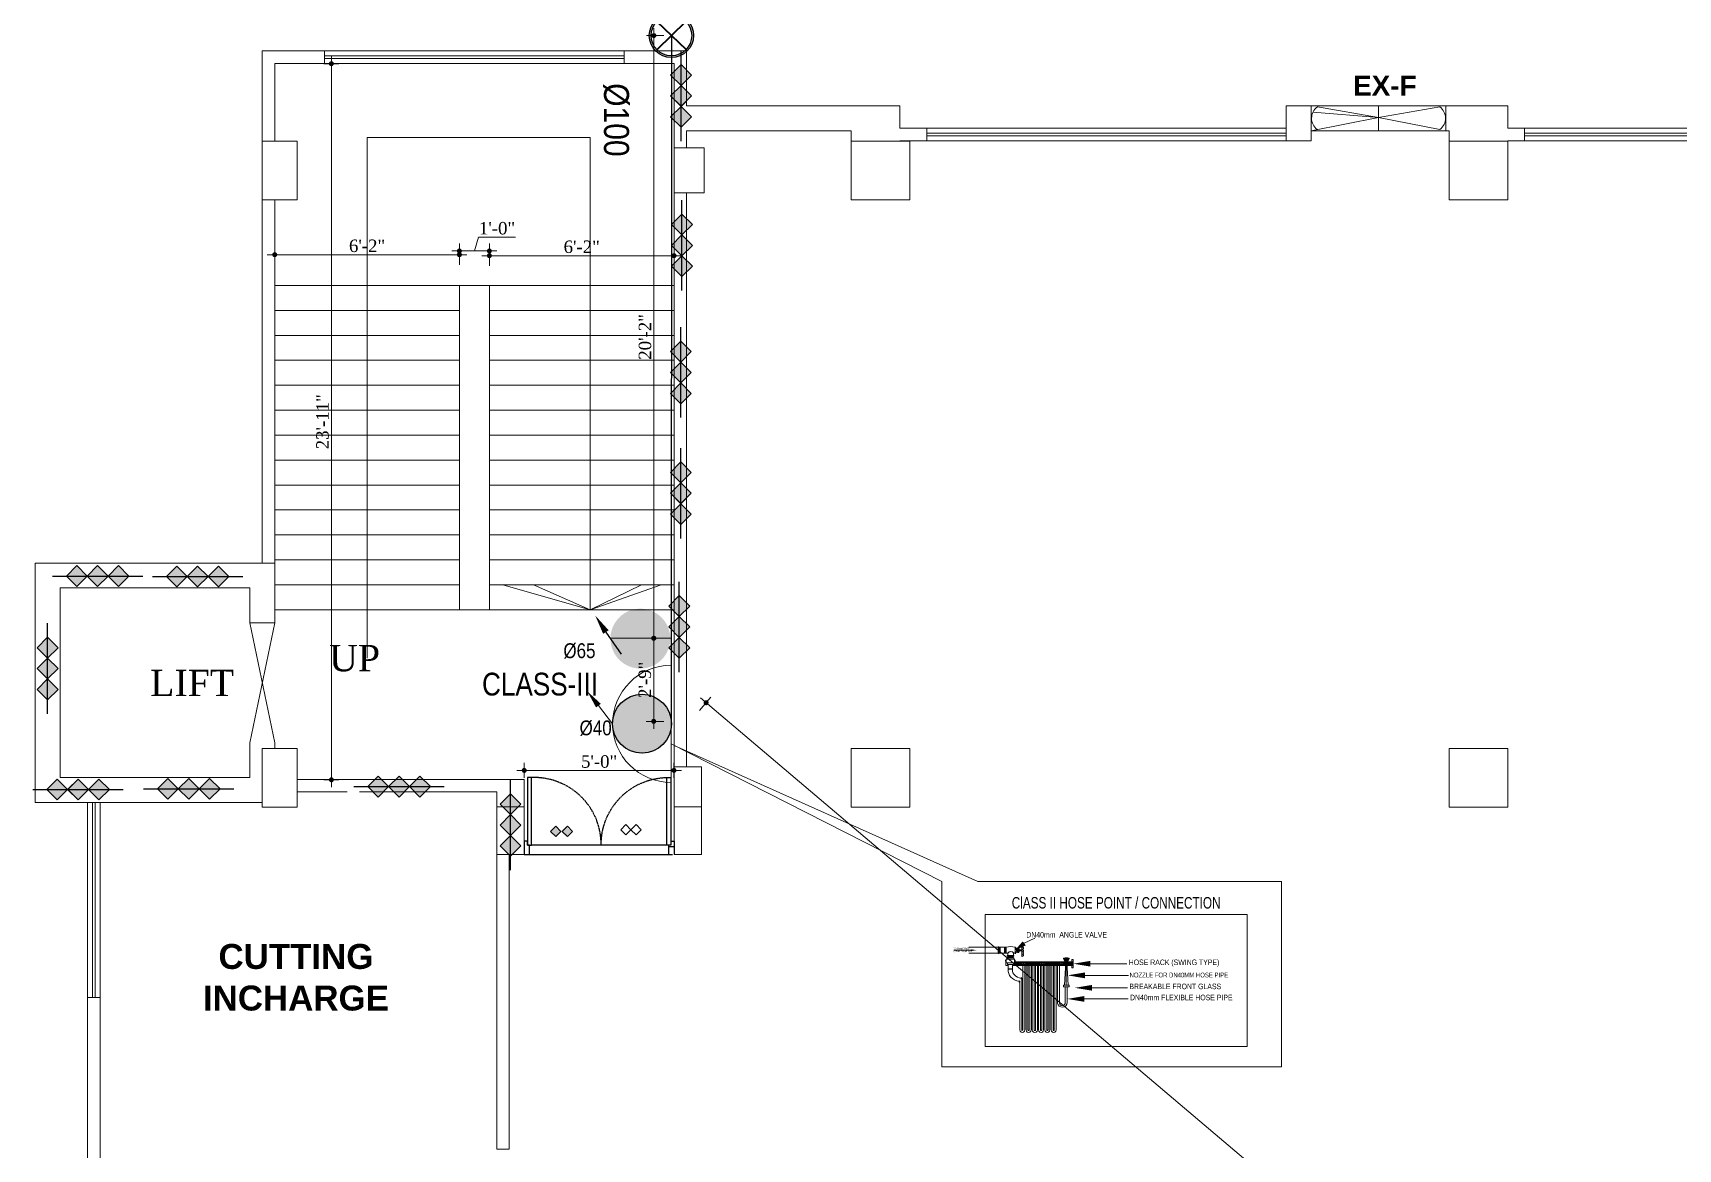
# Model space of a CAD drawing. Header units: inches. Extents: x -98933 to 1585249, y -3352739 to 192771.
# Drawn here: x 35960 to 36620, y 50101 to 50549 of the extents above; entities that cross this region are included whole.
import ezdxf

# ---------------------------------------------------------------- set-up
doc = ezdxf.new("R2010")
doc.units = ezdxf.units.IN
doc.header["$MEASUREMENT"] = 0
doc.header["$PDMODE"] = 35
doc.linetypes.add('DASH', pattern=[0.35, 0.25, -0.1])
doc.layers.get('0').update_dxf_attribs({"lineweight": 0})
doc.layers.get('Defpoints').update_dxf_attribs({"lineweight": 0})
for name, color, linetype in [('8', 7, 'Continuous'), ('A Furniture', 7, 'Continuous'), ('bp door', 40, 'Continuous'), ('F-TEXT', 7, 'Continuous'), ('fire rated wall', 7, 'Continuous'), ('sprinkler', 100, 'Continuous'), ('T2', 254, 'Continuous')]:
    doc.layers.add(name, color=color, linetype=linetype)
for name, color, linetype, lineweight in [('A stair', 210, 'Continuous', 0), ('COLUMN-2', 102, 'Continuous', 0), ('DIM_WORKING', 7, 'Continuous', 0), ('EPTPP7', 6, 'Continuous', 0), ('F-FIRE-BRIGADE', 1, 'Continuous', 5), ('F_Plano2', 32, 'Continuous', 0), ('F_Plano3', 1, 'Continuous', 0), ('FIRE TEX', 7, 'Continuous', 53), ('FPS- Hose Box', 1, 'Continuous', 25), ('FPS- Landing Valve', 1, 'Continuous', 25), ('hosebox', 10, 'Continuous', 0), ('Layer1', 134, 'Continuous', 0), ('MS Pipe', 1, 'Continuous', 18), ('Stair', 171, 'Continuous', 0), ('SYMBLE', 86, 'Continuous', 0), ('TEX', 7, 'Continuous', 0), ('Text', 7, 'Continuous', 0), ('TXT', 7, 'Continuous', 0), ('WALL (I)', 7, 'Continuous', 0), ('window', 140, 'Continuous', 0)]:
    doc.layers.add(name, color=color, linetype=linetype, lineweight=lineweight)
doc.styles.add('ARCH', font='times.ttf')
doc.styles.add('MON-01', font='ARIALN.TTF')
doc.styles.add('REG', font='times.ttf')
doc.styles.get("Standard").update_dxf_attribs({"font": 'arialbd.ttf', "height": 24})
doc.styles.add('Verdana', font='verdana.ttf')
doc.styles.add('ZIA', font='ARIALN.TTF', dxfattribs={"width": 1.05, "height": 10})
doc.dimstyles.new('Dim-Pres', dxfattribs={"dimtxt": 5.5, "dimasz": 2, "dimexe": 1.5, "dimexo": 1.5, "dimgap": 1, "dimtad": 3, "dimdec": 0, "dimzin": 3, "dimdsep": 46, "dimlunit": 4, "dimtxsty": 'REG', "dimblk": 'point', "dimcen": 2, "dimclrd": 256, "dimclre": 256, "dimclrt": 7, "dimadec": 0, "dimazin": 0, "dimtfac": 0.75, "dimtdec": 0, "dimtmove": 1, "dimatfit": 3, "dimldrblk": 'point', "dimfxl": 0, "dimtolj": 1, "dimtzin": 0, "dimlwd": -1, "dimlwe": -1, "dimarcsym": 1})
pattern_1 = [(45.000001, (11343.90903, 677.33355), (-0.162272486, 0.162272494), [])]

# ---------------------------------------------------------------- blocks, each defined once
blk = doc.blocks.new('bfg')
at = {"layer": 'fire rated wall'}
h = blk.add_hatch(color=1, dxfattribs=at)
h.dxf.hatch_style = 1
h.paths.add_polyline_path([(9432308.7, -5613534.5), (9432321.4, -5613547.3), (9432334.2, -5613534.5)])
h.paths.add_polyline_path([(9432334.2, -5613534.5), (9432321.4, -5613521.8), (9432308.7, -5613534.5)])
h.paths.add_polyline_path([(9432334.2, -5613534.5), (9432359.7, -5613534.5), (9432346.9, -5613521.8)])
h.paths.add_polyline_path([(9432334.2, -5613534.5), (9432346.9, -5613547.3), (9432359.7, -5613534.5)])
at = {"layer": 'fire rated wall', "color": 1, "elevation": 0}
for points in [[(9432321.4, -5613547.3), (9432334.2, -5613534.5), (9432321.4, -5613521.8), (9432308.7, -5613534.5)], [(9432346.9, -5613547.3), (9432359.7, -5613534.5), (9432346.9, -5613521.8), (9432334.2, -5613534.5)]]:
    blk.add_lwpolyline(points, close=True, dxfattribs=at)
blk.add_lwpolyline([(9432291.7, -5613534.5), (9432376.7, -5613534.5)], dxfattribs=at)
blk = doc.blocks.new('3HR RATE')
at = {"layer": 'fire rated wall', "xscale": 1.292997314696549, "yscale": 1.292997314696549, "zscale": 1.292997314696549}
for p in [(-12191616.2, 7245476.7), (-12191583.2, 7245476.7)]:
    blk.add_blockref('bfg', p, dxfattribs=at)
blk = doc.blocks.new('dot')
at = {"color": 4}
for p, q in [((-1.5, 0), (1.5, 0)), ((0, 1.5), (0, -1.5))]:
    blk.add_line(p, q, dxfattribs=at)
at = {"color": 6, "const_width": 0.5}
blk.add_lwpolyline([(-0.25, 0, 1), (0.25, 0, 1)], format="xyb", close=True, dxfattribs=at)
blk = doc.blocks.new('point')
blk.add_blockref('dot', (0, 0))
blk = doc.blocks.new('*D350')
at = {"layer": 'Defpoints', "color": 0, "ltscale": 30, "transparency": 16777216}
for p in [(36217.26, 50253.24), (36157.26, 50249.47), (36217.26, 50249.47)]:
    blk.add_point(p, dxfattribs=at)
at = {"layer": 'Layer1', "ltscale": 30, "transparency": 16777216}
for p, q in [((36157.26, 50250.97), (36157.26, 50254.74)), ((36159.26, 50253.24), (36215.26, 50253.24)), ((36217.26, 50250.97), (36217.26, 50254.74))]:
    blk.add_line(p, q, dxfattribs=at)
at = {"layer": 'Layer1', "ltscale": 30, "transparency": 16777216, "xscale": 2, "yscale": 2, "zscale": 2, "rotation": 180}
blk.add_blockref('point', (36157.26, 50253.24), dxfattribs=at)
at = {"layer": 'Layer1', "ltscale": 30, "transparency": 16777216, "xscale": 2, "yscale": 2, "zscale": 2}
blk.add_blockref('point', (36217.26, 50253.24), dxfattribs=at)
at = {"layer": 'Layer1', "color": 7, "ltscale": 30, "transparency": 16777216, "insert": (36187.26, 50256.78), "char_height": 5, "attachment_point": 5, "style": 'REG'}
blk.add_mtext('\\A1;5\'-0"', dxfattribs=at)
blk = doc.blocks.new('*D356')
at = {"layer": 'Defpoints', "color": 0, "ltscale": 30, "transparency": 16777216}
for p in [(36131.3, 50459.92), (36057.3, 50447.47), (36131.3, 50447.47)]:
    blk.add_point(p, dxfattribs=at)
at = {"layer": 'Layer1', "ltscale": 30, "transparency": 16777216}
for p, q in [((36057.3, 50455.92), (36057.3, 50461.42)), ((36059.3, 50459.92), (36129.3, 50459.92)), ((36131.3, 50455.92), (36131.3, 50461.42))]:
    blk.add_line(p, q, dxfattribs=at)
at = {"layer": 'Layer1', "ltscale": 30, "transparency": 16777216, "xscale": 2, "yscale": 2, "zscale": 2, "rotation": 180}
blk.add_blockref('point', (36057.3, 50459.92), dxfattribs=at)
at = {"layer": 'Layer1', "ltscale": 30, "transparency": 16777216, "xscale": 2, "yscale": 2, "zscale": 2}
blk.add_blockref('point', (36131.3, 50459.92), dxfattribs=at)
at = {"layer": 'Layer1', "color": 7, "ltscale": 30, "transparency": 16777216, "insert": (36094.3, 50463.46), "char_height": 5, "attachment_point": 5, "style": 'REG'}
blk.add_mtext('\\A1;6\'-2"', dxfattribs=at)
blk = doc.blocks.new('*D357')
at = {"layer": 'Defpoints', "color": 0, "ltscale": 30, "transparency": 16777216}
for p in [(36143.3, 50461.42), (36131.3, 50447.47), (36143.3, 50447.47)]:
    blk.add_point(p, dxfattribs=at)
at = {"layer": 'Layer1', "ltscale": 30, "transparency": 16777216}
for p, q in [((36137.3, 50461.42), (36138.96, 50466.97)), ((36138.96, 50466.97), (36153.79, 50466.97)), ((36131.3, 50457.42), (36131.3, 50462.92)), ((36133.3, 50461.42), (36141.3, 50461.42)), ((36143.3, 50457.42), (36143.3, 50462.92))]:
    blk.add_line(p, q, dxfattribs=at)
at = {"layer": 'Layer1', "ltscale": 30, "transparency": 16777216, "xscale": 2, "yscale": 2, "zscale": 2, "rotation": 180}
blk.add_blockref('point', (36131.3, 50461.42), dxfattribs=at)
at = {"layer": 'Layer1', "ltscale": 30, "transparency": 16777216, "xscale": 2, "yscale": 2, "zscale": 2}
blk.add_blockref('point', (36143.3, 50461.42), dxfattribs=at)
at = {"layer": 'Layer1', "color": 7, "ltscale": 30, "transparency": 16777216, "insert": (36146.37, 50470.51), "char_height": 5, "attachment_point": 5, "style": 'REG'}
blk.add_mtext('\\A1;1\'-0"', dxfattribs=at)
blk = doc.blocks.new('*D358')
at = {"layer": 'Defpoints', "color": 0, "ltscale": 30, "transparency": 16777216}
for p in [(36217.3, 50459.53), (36143.3, 50447.47), (36217.3, 50447.47)]:
    blk.add_point(p, dxfattribs=at)
at = {"layer": 'Layer1', "ltscale": 30, "transparency": 16777216}
for p, q in [((36143.3, 50455.53), (36143.3, 50461.03)), ((36145.3, 50459.53), (36215.3, 50459.53)), ((36217.3, 50455.53), (36217.3, 50461.03))]:
    blk.add_line(p, q, dxfattribs=at)
at = {"layer": 'Layer1', "ltscale": 30, "transparency": 16777216, "xscale": 2, "yscale": 2, "zscale": 2, "rotation": 180}
blk.add_blockref('point', (36143.3, 50459.53), dxfattribs=at)
at = {"layer": 'Layer1', "ltscale": 30, "transparency": 16777216, "xscale": 2, "yscale": 2, "zscale": 2}
blk.add_blockref('point', (36217.3, 50459.53), dxfattribs=at)
at = {"layer": 'Layer1', "color": 7, "ltscale": 30, "transparency": 16777216, "insert": (36180.3, 50463.07), "char_height": 5, "attachment_point": 5, "style": 'REG'}
blk.add_mtext('\\A1;6\'-2"', dxfattribs=at)
blk = doc.blocks.new('*D359')
at = {"layer": 'Defpoints', "color": 0, "ltscale": 30, "transparency": 16777216}
for p in [(36077.3, 50536.47), (36077.3, 50249.47), (36079.99, 50249.47)]:
    blk.add_point(p, dxfattribs=at)
at = {"layer": 'Layer1', "ltscale": 30, "transparency": 16777216}
for p, q in [((36078.8, 50536.47), (36081.49, 50536.47)), ((36079.99, 50534.47), (36079.99, 50251.47)), ((36078.8, 50249.47), (36081.49, 50249.47))]:
    blk.add_line(p, q, dxfattribs=at)
at = {"layer": 'Layer1', "ltscale": 30, "transparency": 16777216, "xscale": 2, "yscale": 2, "zscale": 2}
for p, rotation in [((36079.99, 50536.47), 90), ((36079.99, 50249.47), 270)]:
    blk.add_blockref('point', p, dxfattribs=dict(at, rotation=rotation))
at = {"layer": 'Layer1', "color": 7, "ltscale": 30, "transparency": 16777216, "insert": (36076.45, 50392.97), "char_height": 5, "attachment_point": 5, "rotation": 90, "style": 'REG'}
blk.add_mtext('\\A1;23\'-11"', dxfattribs=at)
blk = doc.blocks.new('ffhfhdghf')
at = {"ltscale": 100000, "extrusion": (0.163724, -1.51968e-14, 0.986506)}
h = blk.add_hatch(color=1, dxfattribs=at)
h.paths.add_polyline_path([(-12451.4, -21739.93), (-12453.48, -21742), (-12451.41, -21744.06), (-12451.4, -21744.06), (-12451.4, -21744.06), (-12449.33, -21742)])
h.paths.add_polyline_path([(-12453.48, -21746.13), (-12451.4, -21748.2), (-12449.33, -21746.13), (-12451.4, -21744.06), (-12451.4, -21744.07), (-12451.41, -21744.06)])
at = {"ltscale": 100000}
h = blk.add_hatch(color=1, dxfattribs=at)
h.paths.add_polyline_path([(22064.87, -12450.74), (22066.97, -12452.84), (22069.06, -12450.75), (22069.05, -12450.74), (22069.06, -12450.73), (22066.97, -12448.64)])
h.paths.add_polyline_path([(22071.15, -12452.84), (22073.25, -12450.74), (22071.15, -12448.64), (22069.06, -12450.73), (22069.07, -12450.74), (22069.06, -12450.75)])
at = {"layer": 'bp door', "color": 1}
for p, q in [((22023.72, -12446.8), (22023.72, -12441.53)), ((22025.84, -12441.53), (22025.84, -12445.22)), ((22025.04, -12446.8), (22023.72, -12446.8)), ((22025.04, -12472.32), (22025.04, -12445.22)), ((22026.63, -12445.22), (22026.63, -12472.32))]:
    blk.add_line(p, q, dxfattribs=at)
at = {"layer": 'bp door', "color": 1, "extrusion": (-0.163724, 0, 0.986506)}
blk.add_line((22023.72, -12444.53), (22025.78, -12444.53, 0.34), dxfattribs=at)
at = {"layer": 'bp door', "color": 1, "linetype": 'DASH'}
for p, q in [((22081.61, -12441.53), (22024.25, -12441.53)), ((22025.04, -12445.22), (22080.82, -12445.22))]:
    blk.add_line(p, q, dxfattribs=at)
at = {"layer": 'bp door', "color": 1}
for points in [[(22081.61, -12445.22), (22082.41, -12445.22), (22082.41, -12446.8), (22083.72, -12446.8), (22083.72, -12441.53), (22081.61, -12441.53)], [(22068.56, -12450.75), (22066.46, -12448.65), (22064.36, -12450.75), (22066.46, -12452.85)], [(22068.57, -12450.74), (22066.47, -12448.64), (22064.37, -12450.74), (22066.47, -12452.84)], [(22073.25, -12450.74), (22071.15, -12448.64), (22069.05, -12450.74), (22071.15, -12452.84)], [(22080.82, -12472.32), (22082.41, -12472.32), (22082.41, -12445.22), (22080.82, -12445.22)]]:
    blk.add_lwpolyline(points, close=True, dxfattribs=at)
at = {"layer": 'bp door', "color": 1, "extrusion": (0.163724, -1.51968e-14, 0.986506), "elevation": 3605.81}
for points in [[(-12451.41, -21744.06), (-12449.34, -21741.99), (-12451.41, -21739.92), (-12453.48, -21741.99)], [(-12451.4, -21744.07), (-12449.33, -21742), (-12451.4, -21739.93), (-12453.48, -21742)], [(-12451.4, -21748.2), (-12449.33, -21746.13), (-12451.4, -21744.06), (-12453.48, -21746.13)]]:
    blk.add_lwpolyline(points, close=True, dxfattribs=at)
at = {"layer": 'bp door', "color": 1, "linetype": 'DASH'}
blk.add_arc((22079.74, -12445.53), 26.8, 179.32844, 272.32063, dxfattribs=at)
at = {"layer": 'bp door', "color": 1, "linetype": 'DASH', "extrusion": (8.20373e-15, -1.51906e-14, -1)}
blk.add_ellipse((22026.13, -12445.53), major_axis=(18.95, -18.95), ratio=1, start_param=5.486066, end_param=7.109086, dxfattribs=at)
blk = doc.blocks.new('hkhjhj')
at = {"layer": 'FIRE TEX'}
h = blk.add_hatch(color=1, dxfattribs=at)
h.paths.add_polyline_path([(-254795, 700848, 1), (-254755, 699094, 1)])
h.paths.add_polyline_path([(-254793, 700778, -1), (-254757, 699164, -1)], flags=16)
at = {"layer": 'sprinkler', "color": 1}
for radius in [877, 807]:
    blk.add_circle((-254775, 699971), radius, dxfattribs=at)
at = {"layer": 'T2', "color": 1, "linetype": 'Continuous', "lineweight": 40}
for p, q in [((-255359, 700527), (-254191, 699414)), ((-254196, 700533), (-255354, 699409))]:
    blk.add_line(p, q, dxfattribs=at)
blk = doc.blocks.new('FPS- Hose Box')
at = {"layer": 'FPS- Hose Box'}
blk.add_hatch(color=1, dxfattribs=at).paths.add_polyline_path([(-4357.16, -12025.03, -1), (-4357.15, -12009.48, -1)])
at = {"layer": 'FPS- Hose Box', "color": 1, "lineweight": 0}
blk.add_line((-4349.44, -12001.7), (-4349.45, -12032.6), dxfattribs=at)
blk.add_line((-4349.44, -12001.7), (-4349.45, -12032.6), dxfattribs=at)
at = {"layer": 'FPS- Hose Box', "color": 1, "lineweight": 0, "ltscale": 10}
blk.add_lwpolyline([(-4368.62, -12012.36), (-4364.89, -12017.15)], dxfattribs=at)
at = {"layer": 'FPS- Hose Box', "color": 1}
blk.add_circle((-4357.12, -12017.15), 7.77, dxfattribs=at)
at = {"layer": 'FPS- Hose Box', "color": 1, "lineweight": 0}
blk.add_arc((-4349.44, -12017.15), 15.45, 89.9811, 269.9811, dxfattribs=at)
at = {"layer": 'FPS- Hose Box', "color": 1, "lineweight": 0, "ltscale": 10}
blk.add_solid([(-4368, -12011.87), (-4371.56, -12008.59), (-4369.25, -12012.85)], dxfattribs=at)
blk = doc.blocks.new('FPS- Landing Valve')
at = {"layer": 'FPS- Landing Valve'}
blk.add_hatch(color=256, dxfattribs=at).paths.add_polyline_path([(-4327.92, -11820.59, -1), (-4339.41, -11820.59, -1)])
blk.add_line((-4327.05, -11821.85), (-4330, -11817.59), dxfattribs=at)
blk.add_solid([(-4326.52, -11821.51), (-4324.99, -11825.03), (-4327.58, -11822.19)], dxfattribs=at)
blk = doc.blocks.new('hdfhd')
at = {"layer": 'Layer1', "color": 1, "ltscale": 30}
blk.add_line((-2320.59, 15302.05), (-2296.66, 15302.05), dxfattribs=at)
at = {"layer": '8', "color": 7, "lineweight": -3, "xscale": 2.086180364509346, "yscale": 2.086180365164182, "zscale": 2.086180366006654}
blk.add_blockref('FPS- Landing Valve', (6732.65, 39962.07), dxfattribs=at)
blk = doc.blocks.new('FHFGFG')
at = {"layer": 'F-FIRE-BRIGADE'}
h = blk.add_hatch(dxfattribs=at)
h.set_pattern_fill('ANSI31', color=256, scale=7294.949035, style=0)
h.set_pattern_definition([(45, (11260.6714, 522.703), (-3.212995, 3.212995), [])])
h.paths.add_polyline_path([(10144.9, 1423), (10144.9, 1422.9), (10144.9, 1422.9), (10144.9, 1423), (10144.9, 1423), (10144.9, 1423), (10144.9, 1423), (10144.9, 1423), (10144.9, 1423), (10144.9, 1423), (10144.9, 1423), (10144.9, 1423), (10144.9, 1423), (10144.9, 1423), (10144.9, 1423), (10144.9, 1423), (10144.9, 1423), (10144.9, 1423), (10144.9, 1423), (10144.9, 1423), (10144.9, 1423), (10144.9, 1423), (10144.9, 1423), (10144.9, 1423), (10144.9, 1423), (10144.9, 1423), (10144.9, 1423), (10144.9, 1423), (10144.9, 1423), (10144.9, 1423), (10144.9, 1423), (10144.9, 1423), (10144.9, 1423), (10144.9, 1423), (10144.9, 1423), (10144.9, 1423), (10144.9, 1423), (10144.9, 1423), (10144.9, 1423), (10144.9, 1423), (10144.9, 1423), (10144.9, 1423), (10144.9, 1423), (10144.9, 1423), (10145, 1423), (10145, 1423), (10145, 1423), (10145, 1423), (10145, 1423), (10145, 1423), (10145, 1423), (10145, 1423), (10145, 1423), (10145, 1423), (10145, 1423), (10145, 1423), (10145, 1423), (10145, 1423), (10145, 1423), (10145, 1423), (10145, 1423), (10145, 1423), (10145, 1423), (10145, 1423), (10145, 1423), (10145, 1423)])
h.paths.add_polyline_path([(10122.9, 1409), (10122.9, 1423), (9891.2, 1423), (9891.2, 1409)])
h = blk.add_hatch(dxfattribs=at)
h.set_pattern_fill('ANSI31', color=5, scale=368.431769, style=0)
h.set_pattern_definition(pattern_1)
h.paths.add_polyline_path([(10091.7, 1439.6), (10091.7, 1438.4), (10100.4, 1438.4), (10100.4, 1439.6)])
h = blk.add_hatch(dxfattribs=at)
h.set_pattern_fill('ANSI31', color=5, scale=368.431769, style=0)
h.set_pattern_definition(pattern_1)
h.paths.add_polyline_path([(10095.2, 1438.4), (10095.2, 1437.8), (10096.9, 1437.8), (10096.9, 1438.4)])
at = {"color": 7, "lineweight": 15, "ltscale": 0.5}
for p, q in [((9777, 1609), (10806, 1609)), ((9777, 1091.6), (9777, 1609)), ((10806, 1609), (10806, 1091.6)), ((10806, 1091.6), (9777, 1091.6))]:
    blk.add_line(p, q, dxfattribs=at)
at = {"color": 8, "lineweight": 5}
for p, q in [((9867.9, 1389.7), (9868, 1394.8)), ((9884.6, 1391.1), (9884.6, 1394.8)), ((9920.7, 1357.2), (9920.7, 1156.3)), ((9925.5, 1409), (9925.5, 1156.3)), ((9933.1, 1409), (9933.1, 1156.3)), ((9937.8, 1409), (9937.8, 1156.3)), ((9945.4, 1409), (9945.4, 1156.3)), ((9950.2, 1409), (9950.2, 1156.3)), ((9957.7, 1409), (9957.7, 1156.3)), ((9962.5, 1409), (9962.5, 1156.3)), ((9970, 1409), (9970, 1156.3)), ((9974.8, 1409), (9974.8, 1156.3)), ((9982.4, 1409), (9982.4, 1156.3)), ((9987.1, 1409), (9987.1, 1156.3)), ((9994.7, 1409), (9994.7, 1156.3)), ((9999.5, 1409), (9999.5, 1156.3)), ((10007, 1409), (10007, 1156.3)), ((10011.8, 1409), (10011.8, 1156.3)), ((10019.3, 1409), (10019.3, 1156.3)), ((10024.1, 1409), (10024.1, 1156.3)), ((10031.7, 1409), (10031.7, 1156.3)), ((10036.5, 1409), (10036.5, 1156.3)), ((10044, 1409), (10044, 1156.3)), ((10048.8, 1409), (10048.8, 1156.3)), ((10056.3, 1409), (10056.3, 1156.3)), ((10061.1, 1409), (10061.1, 1260.9)), ((10068.7, 1409), (10068.7, 1260.9)), ((9913.2, 1344.6), (9913.2, 1156.3)), ((10092, 1326), (10092, 1263.6)), ((10099.5, 1326), (10099.5, 1263.6))]:
    blk.add_line(p, q, dxfattribs=at)
at = {"color": 8, "lineweight": 50}
for centre, end in [((9917.9, 1357.2), 84.11594), ((9910.4, 1344.6), 83.18396)]:
    blk.add_arc(centre, 2.8, 0, end, dxfattribs=at)
at = {"color": 8, "lineweight": 5}
for centre, major_axis, ratio, start_param, end_param in [((9919.6, 1392.6), (51.3, 7.8), 0.878095, 2.924477, 4.408108), ((9928.5, 1395), (43.2, 10.2), 0.782157, 2.905899, 4.293372), ((10080.1, 1264.9), (0, 19.4), 1, 1.782179, 4.646442), ((10080.1, 1263.7), (0, 11.8), 1, 1.809776, 4.710726), ((9923.1, 1156.3), (-7.03, 7.03), 1, 0.785398, 3.926991), ((9923.1, 1156.8), (1.69, 1.69), 1, 2.356194, 5.497787), ((9947.8, 1156.3), (7.03, 7.03), 1, 2.356194, 5.497787), ((9947.8, 1156.3), (1.69, 1.69), 1, 2.356194, 5.497787), ((9972.4, 1156.3), (7.03, 7.03), 1, 2.356194, 5.497787), ((9972.4, 1156.3), (1.69, 1.69), 1, 2.356194, 5.497787), ((9997.1, 1156.3), (7.03, 7.03), 1, 2.356194, 5.497787), ((9997.1, 1156.3), (1.69, 1.69), 1, 2.356194, 5.497787), ((10021.7, 1156.3), (7.03, 7.03), 1, 2.356194, 5.497787), ((10021.7, 1156.3), (1.69, 1.69), 1, 2.356194, 5.497787), ((10046.4, 1156.3), (7.03, 7.03), 1, 2.356194, 5.497787), ((10046.4, 1156.3), (1.69, 1.69), 1, 2.356194, 5.497787)]:
    blk.add_ellipse(centre, major_axis=major_axis, ratio=ratio, start_param=start_param, end_param=end_param, dxfattribs=at)
at = {"layer": 'F-FIRE-BRIGADE', "color": 5}
for p, q in [((10084.6, 1436.9), (10084.6, 1437.8)), ((10084.6, 1437.8), (10107.5, 1437.8)), ((10084.6, 1436.9), (10090.2, 1424.8)), ((10107.5, 1436.9), (10084.6, 1436.9)), ((10086.6, 1436.9), (10092.2, 1424.8)), ((10094.2, 1423.2), (10088.3, 1331.5)), ((10088.6, 1436.9), (10094.2, 1424.8)), ((10090.2, 1424.8), (10090.2, 1423.2)), ((10101.9, 1424.8), (10090.2, 1424.8)), ((10090.2, 1423.2), (10101.9, 1423.2)), ((10091.7, 1438.4), (10091.7, 1439.6)), ((10091.7, 1439.6), (10100.4, 1439.6)), ((10091.7, 1438.4), (10100.4, 1438.4)), ((10094.2, 1424.8), (10094.2, 1436.9)), ((10095.2, 1437.8), (10095.2, 1438.4)), ((10096, 1424.8), (10096, 1436.9)), ((10096, 1331.5), (10096, 1423.2)), ((10096.9, 1437.8), (10096.9, 1438.4)), ((10103.5, 1436.9), (10097.9, 1424.8)), ((10097.9, 1424.8), (10097.9, 1436.9)), ((10097.9, 1423.2), (10103.8, 1331.5)), ((10105.4, 1436.9), (10099.9, 1424.8)), ((10100.4, 1438.4), (10100.4, 1439.6)), ((10107.4, 1436.9), (10101.9, 1424.8)), ((10101.9, 1423.2), (10101.9, 1424.8)), ((10107.5, 1437.8), (10107.5, 1436.9)), ((10084.6, 1331.5), (10084.6, 1326)), ((10107.5, 1331.5), (10084.6, 1331.5)), ((10084.6, 1326), (10107.5, 1326)), ((10107.5, 1326), (10107.5, 1331.5))]:
    blk.add_line(p, q, dxfattribs=at)
at = {"layer": 'F-FIRE-BRIGADE', "color": 7}
for p, q in [((10118.1, 1432.7), (10118.1, 1423.2)), ((10122.9, 1432.7), (10118.1, 1432.7)), ((10118.1, 1423.2), (10122.9, 1423.2)), ((10122.9, 1423.2), (10122.9, 1432.7)), ((10118.2, 1409), (10118.2, 1399.4)), ((10123, 1409), (10118.2, 1409)), ((10118.2, 1399.4), (10123, 1399.4)), ((10123, 1399.4), (10123, 1409))]:
    blk.add_line(p, q, dxfattribs=at)
at = {"layer": 'F-TEXT', "color": 161, "lineweight": 5}
for p, q in [((9930.7, 1496.2), (9972.2, 1516.7)), ((9722.7, 1469.3), (9654.3, 1469.3)), ((10169, 1370.4), (10340.2, 1370.4)), ((10190.7, 1416.1), (10333.5, 1416.1)), ((10197, 1321.6), (10336, 1321.6)), ((10167.3, 1277.9), (10338.4, 1277.9))]:
    blk.add_line(p, q, dxfattribs=at)
for points in [[(9936.8, 1488.1), (9893.9, 1468.3), (9924.8, 1504)], [(9722.7, 1472.6), (9742.6, 1469.3), (9722.7, 1465.9)], [(10190.7, 1404.8), (10122.9, 1416.1), (10190.7, 1427.4)], [(10169, 1359.1), (10101.3, 1370.4), (10169, 1381.7)], [(10197, 1310.3), (10129.3, 1321.6), (10197, 1332.8)], [(10167.3, 1266.6), (10099.5, 1277.9), (10167.3, 1289.2)]]:
    blk.add_solid(points, dxfattribs=at)
at = {"layer": 'F_Plano2', "color": 5}
for p, q in [((9920.7, 1490.4), (9920.7, 1446.6)), ((9863.3, 1448), (9863.3, 1445.7)), ((9863.3, 1448), (9890.3, 1448)), ((9890.3, 1445.7), (9863.3, 1445.7)), ((9865.5, 1444.8), (9888.3, 1444.8)), ((9865.5, 1443.6), (9888.3, 1443.6)), ((9865.5, 1442.2), (9888.3, 1442.2)), ((9866.8, 1440.4), (9888.3, 1440.4)), ((9890.3, 1448), (9890.3, 1445.7)), ((9894.8, 1481.5), (9894.8, 1455.6)), ((9897.1, 1481.5), (9894.8, 1481.5)), ((9894.8, 1455.6), (9897.1, 1455.6)), ((9903.7, 1477), (9903.7, 1460.1)), ((9903.7, 1477), (9908.2, 1477)), ((9903.7, 1473.3), (9908.2, 1473.3)), ((9903.7, 1465.8), (9908.2, 1465.8)), ((9903.7, 1460.1), (9908.2, 1460.1)), ((9908.2, 1477), (9908.2, 1460.1)), ((9925.7, 1480.2), (9925.7, 1484.3)), ((9925.7, 1469.8), (9925.7, 1474.1)), ((9925.7, 1461.1), (9925.7, 1463.7)), ((9925.7, 1452.7), (9925.7, 1455))]:
    blk.add_line(p, q, dxfattribs=at)
at = {"layer": 'F_Plano2'}
for p, q in [((9828.6, 1482.6), (9828.6, 1456.7)), ((9830.9, 1482.6), (9828.6, 1482.6)), ((9828.6, 1456.7), (9830.9, 1456.7)), ((9830.9, 1456.7), (9830.9, 1482.6)), ((9831.8, 1458.5), (9831.8, 1481.5)), ((9833, 1458.5), (9833, 1481.5)), ((9834.4, 1458.5), (9834.4, 1481.5)), ((9836.2, 1458.5), (9836.2, 1480.8)), ((9853.9, 1458.5), (9853.9, 1481.5)), ((9855, 1458.5), (9855, 1481.5)), ((9856.5, 1458.5), (9856.5, 1481.5)), ((9857.7, 1430.1), (9860.3, 1430.1)), ((9857.7, 1426), (9857.7, 1430.1)), ((9860.3, 1426), (9857.7, 1426)), ((9858.3, 1458.5), (9858.3, 1481.5)), ((9859.4, 1481.5), (9859.4, 1457.9)), ((9860.3, 1433.6), (9892.6, 1433.6)), ((9860.3, 1433.6), (9860.3, 1420.2)), ((9862.9, 1439.5), (9890.5, 1439.5)), ((9862.9, 1439.5), (9862.9, 1433.6)), ((9890.5, 1439.5), (9890.5, 1433.6)), ((9892.6, 1433.6), (9892.6, 1420.2)), ((9895.2, 1430.1), (9892.6, 1430.1)), ((9892.6, 1426), (9895.2, 1426)), ((9895.2, 1426), (9895.2, 1430.1)), ((9860.3, 1420.2), (9892.6, 1420.2)), ((9864.6, 1413), (9888.3, 1413)), ((9867.8, 1394.8), (9867.8, 1413)), ((9868, 1396.2), (9884.6, 1396.2)), ((9868, 1394.8), (9884.6, 1394.8)), ((9884.6, 1413), (9884.6, 1394.8)), ((9888.3, 1420.2), (9888.3, 1413))]:
    blk.add_line(p, q, dxfattribs=at)
at = {"layer": 'F_Plano2', "color": 5}
for centre, major_axis, start_param, end_param in [((9925.3, 1487.3), (0, 3.06), 3.268209, 6.15657), ((9868.1, 1468.5), (0, 31.8), 4.291375, 5.131044), ((9923.2, 1447.1), (0.73, 2.42), 2.034381, 4.833234), ((9925.3, 1477.2), (0.24, 3.05), 3.348379, 6.23674), ((9925.3, 1466.7), (0, 3.06), 3.268209, 6.15657), ((9925.3, 1458), (0, 3.06), 3.268209, 6.15657), ((9925.3, 1449.7), (0.24, 3.05), 3.348379, 6.23674)]:
    blk.add_ellipse(centre, major_axis=major_axis, ratio=1, start_param=start_param, end_param=end_param, dxfattribs=at)
at = {"layer": 'F_Plano3', "color": 1}
for p, q in [((9713.9, 1481.5), (9828.6, 1481.5)), ((9713.9, 1457.9), (9828.6, 1457.9)), ((9830.9, 1481.5), (9860, 1481.5)), ((9830.9, 1457.9), (9860.7, 1457.9)), ((9858.7, 1423.2), (9860.3, 1423.2)), ((9858.7, 1423.2), (9858.7, 1409)), ((9892.6, 1423.2), (10122.9, 1423.2)), ((10118.1, 1423.2), (10118.1, 1409)), ((10122.9, 1423.2), (10122.9, 1409)), ((9867.8, 1409), (9858.7, 1409)), ((9864.6, 1420.2), (9864.6, 1413)), ((10122.9, 1409), (9884.6, 1409))]:
    blk.add_line(p, q, dxfattribs=at)
at = {"layer": 'F_Plano3', "color": 5}
for p, q in [((9866.8, 1457.9), (9860.7, 1457.9)), ((9866.8, 1457.9), (9866.8, 1448)), ((9866.8, 1445.7), (9866.8, 1439.5)), ((9887.3, 1445.7), (9887.3, 1439.5)), ((9888, 1455.6), (9888, 1448)), ((9890.3, 1457.9), (9894.8, 1457.9)), ((9903.7, 1476.1), (9899, 1476.1)), ((9903.7, 1460.9), (9899, 1460.9)), ((9912.6, 1470.6), (9908.2, 1477)), ((9912.6, 1466.5), (9908.2, 1460.1)), ((9912.6, 1470.6), (9912.6, 1466.5)), ((9912.6, 1470.6), (9920.5, 1470.6)), ((9912.6, 1466.5), (9920.5, 1466.5))]:
    blk.add_line(p, q, dxfattribs=at)
for centre, major_axis, start_param, end_param in [((9877.4, 1406.7), (0, 76.8), -0.22911, 0.229109), ((9878.5, 1449), (0.2, 14.7), -0.909459, 0.940022), ((9890.3, 1455.6), (-1.65, 1.65), -0.785398, 0.785398)]:
    blk.add_ellipse(centre, major_axis=major_axis, ratio=1, start_param=start_param, end_param=end_param, dxfattribs=at)
at = {"layer": 'F_Plano3', "color": 1}
blk.add_ellipse((9937.4, 1415.5), major_axis=(0.13, 3.16), ratio=1, start_param=-1.530476751511812, end_param=4.752708555667774, dxfattribs=at)
at = {"layer": 'F-TEXT', "color": 0, "attachment_point": 1}
for s, insert, char_height, width in [('{\\fSwis721 LtCn BT|b0|i0|c0|p34;\\C5;ClASS II HOSE POINT / CONNECTION}', (9881.8, 1677.9), 44.968, 1064.844), ('{\\fSwis721 LtCn BT|b0|i0|c0|p34;\\C7;DN40mm  ANGLE VALVE}', (9938.8, 1540.7), 21.682, 392.921), ('{\\fSwis721 LtCn BT|b0|i0|c0|p34;\\C7;HOSE RACK (SWING TYPE)}', (10341, 1432.5), 21.682, 392.921), ('{\\fSwis721 LtCn BT|b0|i0|c0|p34;\\C7;NOZZLE FOR DN40MM HOSE PIPE}', (10344.2, 1381.1), 18.737, 339.561), ('{\\fSwis721 LtCn BT|b0|i0|c0|p34;\\C7;BREAKABLE FRONT GLASS}', (10343.5, 1337.9), 21.682, 392.921), ('{\\fSwis721 LtCn BT|b0|i0|c0|p34;\\C7;DN40mm FLEXIBLE HOSE PIPE}', (10345.9, 1294.3), 21.682, 392.921)]:
    blk.add_mtext(s, dxfattribs=dict(at, insert=insert, char_height=char_height, width=width))
at = {"layer": 'F-TEXT', "color": 7, "insert": (9652.5, 1478.7), "char_height": 6.427, "width": 116.479, "attachment_point": 1}
blk.add_mtext('{\\fSwis721 LtCn BT|b0|i0|c0|p34;DN40mm FLOOR \\PCONNECTION PIPE}', dxfattribs=at)
blk = doc.blocks.new('*D528')
at = {"layer": 'Defpoints', "color": 0, "ltscale": 30, "transparency": 16777216}
for p in [(36216.22, 50547.74), (36209.2, 50306.21), (36216.22, 50306.21)]:
    blk.add_point(p, dxfattribs=at)
at = {"layer": 'Layer1', "ltscale": 30, "transparency": 16777216}
for p, q in [((36213.2, 50547.74), (36207.7, 50547.74)), ((36209.2, 50545.74), (36209.2, 50308.21)), ((36213.2, 50306.21), (36207.7, 50306.21))]:
    blk.add_line(p, q, dxfattribs=at)
at = {"layer": 'Layer1', "ltscale": 30, "transparency": 16777216, "xscale": 2, "yscale": 2, "zscale": 2}
for p, rotation in [((36209.2, 50547.74), 90), ((36209.2, 50306.21), 270)]:
    blk.add_blockref('point', p, dxfattribs=dict(at, rotation=rotation))
at = {"layer": 'Layer1', "color": 7, "ltscale": 30, "transparency": 16777216, "insert": (36205.66, 50426.97), "char_height": 5, "attachment_point": 5, "rotation": 90, "style": 'REG'}
blk.add_mtext('\\A1;20\'-2"', dxfattribs=at)
blk = doc.blocks.new('*D527')
at = {"layer": 'Defpoints', "color": 0, "ltscale": 30, "transparency": 16777216}
for p in [(36216.22, 50306.21), (36209.14, 50272.91), (36223.04, 50272.91)]:
    blk.add_point(p, dxfattribs=at)
at = {"layer": 'Layer1', "ltscale": 30, "transparency": 16777216}
for p, q in [((36213.14, 50306.21), (36207.64, 50306.21)), ((36209.14, 50304.21), (36209.14, 50274.91)), ((36213.14, 50272.91), (36207.64, 50272.91))]:
    blk.add_line(p, q, dxfattribs=at)
at = {"layer": 'Layer1', "ltscale": 30, "transparency": 16777216, "xscale": 2, "yscale": 2, "zscale": 2}
for p, rotation in [((36209.14, 50306.21), 90), ((36209.14, 50272.91), 270)]:
    blk.add_blockref('point', p, dxfattribs=dict(at, rotation=rotation))
at = {"layer": 'Layer1', "color": 7, "ltscale": 30, "transparency": 16777216, "insert": (36205.59, 50289.56), "char_height": 5, "attachment_point": 5, "rotation": 90, "style": 'REG'}
blk.add_mtext('\\A1;2\'-9"', dxfattribs=at)
blk = doc.blocks.new('*D555')
at = {"layer": 'Defpoints', "color": 0, "ltscale": 30, "transparency": 16777216}
for p in [(36230.13, 50280.36), (36216.15, 50263.87), (36790.8, 49776.97)]:
    blk.add_point(p, dxfattribs=at)
at = {"layer": 'Layer1', "ltscale": 30, "transparency": 16777216}
for p, q in [((36227.54, 50277.31), (36231.1, 50281.51)), ((36803.25, 49794.76), (36231.65, 50279.07)), ((36802.19, 49790.41), (36805.74, 49794.61))]:
    blk.add_line(p, q, dxfattribs=at)
at = {"layer": 'Layer1', "ltscale": 30, "transparency": 16777216, "xscale": 2, "yscale": 2, "zscale": 2}
for p, rotation in [((36230.13, 50280.36), 139.7252959199785), ((36804.77, 49793.47), 319.7252959199785)]:
    blk.add_blockref('point', p, dxfattribs=dict(at, rotation=rotation))
at = {"layer": 'Layer1', "color": 7, "ltscale": 30, "transparency": 16777216, "insert": (36519.75, 50039.62), "char_height": 5, "attachment_point": 5, "rotation": 319.7253, "style": 'REG'}
blk.add_mtext('\\A1;62\'-9"', dxfattribs=at)

msp = doc.modelspace()

# ---------------------------------------------------------------- linework, layer by layer
at = {"layer": 'COLUMN-2', "color": 7}
for points in [[(36052.3, 50505.47), (36066.3, 50505.47), (36066.3, 50481.97), (36052.3, 50481.97)], [(36288.3, 50505.47), (36311.8, 50505.47), (36311.8, 50481.97), (36288.3, 50481.97)], [(36527.8, 50505.47), (36551.3, 50505.47), (36551.3, 50481.97), (36527.8, 50481.97)], [(36052.3, 50238.47), (36066.3, 50238.47), (36066.3, 50261.97), (36052.3, 50261.97)], [(36288.3, 50238.47), (36311.8, 50238.47), (36311.8, 50261.97), (36288.3, 50261.97)], [(36527.8, 50238.47), (36551.3, 50238.47), (36551.3, 50261.97), (36527.8, 50261.97)]]:
    msp.add_lwpolyline(points, close=True, dxfattribs=at)
msp.add_lwpolyline([(36217.3, 50502.72), (36217.3, 50484.72), (36229.3, 50484.72), (36229.3, 50502.72), (36217.3, 50502.72)], dxfattribs=at)
at = {"layer": 'DIM_WORKING', "color": 7, "ltscale": 30}
for p, q in [((36077.3, 50541.61), (36077.3, 50536.61)), ((36197.3, 50541.61), (36197.3, 50536.61)), ((36551.3, 50510.61), (36551.3, 50519.61)), ((36527.8, 50505.61), (36527.8, 50509.61)), ((36047.3, 50312.36, 0.1), (36047.3, 50317.61)), ((36057.3, 50312.36), (36047.3, 50264.36)), ((36047.3, 50312.36, 0.1), (36057.3, 50264.36)), ((36057.3, 50312.36), (36047.3, 50312.36, 0.1)), ((36146.26, 50219.59), (36146.26, 50101.47)), ((36151.26, 50219.59), (36151.26, 50101.47)), ((35987.3, 50162.29), (35982.3, 50162.29)), ((36151.26, 50101.47), (36146.26, 50101.47))]:
    msp.add_line(p, q, dxfattribs=at)
for points in [[(36307.8, 50510.61), (36307.8, 50519.61)], [(36288.3, 50505.61), (36288.3, 50509.61)], [(36057.3, 50312.36), (36057.3, 50336.36), (35961.3, 50336.36), (35961.3, 50240.36), (36052.3, 50240.36)], [(36047.3, 50317.61), (36047.3, 50326.36), (35971.3, 50326.36), (35971.3, 50250.36), (36047.3, 50250.36), (36047.3, 50264.36)], [(36057.3, 50261.97), (36057.3, 50264.36)]]:
    msp.add_lwpolyline(points, dxfattribs=at)
at = {"layer": 'EPTPP7', "color": 7, "ltscale": 30}
for p, q in [((36472.55, 50517.11), (36472.55, 50519.61)), ((36499.55, 50514.96), (36473.27, 50517.05)), ((36475.05, 50519.18), (36499.55, 50514.96)), ((36499.55, 50519.61), (36499.55, 50509.61)), ((36499.55, 50514.96), (36524.05, 50519.18)), ((36526.55, 50519.61), (36526.55, 50509.61)), ((36499.55, 50514.96), (36472.55, 50509.61)), ((36472.55, 50509.61), (36499.55, 50514.96)), ((36524.13, 50510.09), (36499.55, 50514.96))]:
    msp.add_line(p, q, dxfattribs=at)
msp.add_lwpolyline([(36472.55, 50519.61), (36526.55, 50519.61), (36526.55, 50509.61), (36472.55, 50509.61), (36472.55, 50519.61)], dxfattribs=at)
for centre, start, end in [((36478.36, 50514.6), 125.93891, 232.99393), ((36520.73, 50514.6), 307.00607, 54.06109)]:
    msp.add_arc(centre, 5.65, start, end, dxfattribs=at)
at = {"layer": 'hosebox', "color": 7, "linetype": 'Continuous'}
msp.add_line((36072.51, 50249.61), (36103.19, 50249.61), dxfattribs=at)
at = {"layer": 'Layer1', "color": 1, "lineweight": 30, "ltscale": 30}
msp.add_lwpolyline([(36216.22, 50547.74), (36216.16, 50272.91), (36216.16, 50272.91)], dxfattribs=at)
at = {"layer": 'MS Pipe', "color": 6}
for p, q in [((36216.15, 50263.87), (36324.51, 50208.76)), ((36338.93, 50208.76), (36217.3, 50263.29))]:
    msp.add_line(p, q, dxfattribs=at)
for points in [[(36460.69, 50134.44), (36324.51, 50134.44), (36324.51, 50208.76)], [(36338.93, 50208.76), (36460.69, 50208.76)], [(36460.69, 50208.76), (36460.69, 50134.44)]]:
    msp.add_lwpolyline(points, dxfattribs=at)
at = {"layer": 'Stair', "color": 7, "ltscale": 30}
for p, q in [((36131.3, 50447.61), (36057.3, 50447.61)), ((36217.3, 50447.61), (36143.3, 50447.61)), ((36131.3, 50437.61), (36057.3, 50437.61)), ((36217.3, 50437.61), (36143.3, 50437.61)), ((36131.3, 50427.61), (36057.3, 50427.61)), ((36217.3, 50427.61), (36143.3, 50427.61)), ((36131.3, 50417.61), (36057.3, 50417.61)), ((36217.3, 50417.61), (36143.3, 50417.61)), ((36131.3, 50407.61), (36057.3, 50407.61)), ((36217.3, 50407.61), (36143.3, 50407.61)), ((36131.3, 50397.61), (36057.3, 50397.61)), ((36217.3, 50397.61), (36143.3, 50397.61)), ((36131.3, 50387.61), (36057.3, 50387.61)), ((36217.3, 50387.61), (36143.3, 50387.61)), ((36131.3, 50377.61), (36057.3, 50377.61)), ((36217.3, 50377.61), (36143.3, 50377.61)), ((36131.3, 50367.61), (36057.3, 50367.61)), ((36217.3, 50367.61), (36143.3, 50367.61)), ((36131.3, 50357.61), (36057.3, 50357.61)), ((36217.3, 50357.61), (36143.3, 50357.61)), ((36131.3, 50347.61), (36057.3, 50347.61)), ((36217.3, 50347.61), (36143.3, 50347.61)), ((36131.3, 50337.61), (36057.3, 50337.61)), ((36217.3, 50337.61), (36143.3, 50337.61)), ((36131.3, 50327.61), (36057.3, 50327.61)), ((36217.3, 50327.61), (36143.3, 50327.61)), ((36131.3, 50317.61), (36057.3, 50317.61)), ((36217.3, 50317.61), (36143.3, 50317.61))]:
    msp.add_line(p, q, dxfattribs=at)
msp.add_lwpolyline([(36131.3, 50447.61), (36143.3, 50447.61), (36143.3, 50317.61), (36131.3, 50317.61)], close=True, dxfattribs=at)
at = {"layer": 'SYMBLE', "color": 7, "ltscale": 30}
msp.add_lwpolyline([(36094.3, 50298.28), (36094.3, 50506.89), (36183.62, 50506.89), (36183.62, 50317.61), (36148.66, 50327.61), (36160.99, 50327.61), (36183.62, 50317.61), (36212.13, 50327.61), (36204.31, 50327.61), (36183.62, 50317.61)], dxfattribs=at)
at = {"layer": 'WALL (I)', "color": 7, "ltscale": 30}
for p, q in [((36077.3, 50541.61), (36052.3, 50541.61)), ((36052.3, 50505.61), (36052.3, 50541.61)), ((36077.3, 50536.61), (36057.3, 50536.61)), ((36057.3, 50505.61), (36057.3, 50536.61)), ((36222.3, 50541.61), (36197.3, 50541.61)), ((36217.3, 50536.61), (36197.3, 50536.61)), ((36217.3, 50254.61), (36217.3, 50536.61)), ((36222.3, 50519.61), (36222.3, 50541.61)), ((36307.8, 50519.61), (36222.3, 50519.61)), ((36551.3, 50519.61), (36462.55, 50519.61)), ((36462.55, 50519.61), (36462.55, 50505.61)), ((36318.55, 50510.61), (36307.8, 50510.61)), ((36318.55, 50505.61), (36318.55, 50510.61)), ((36558.05, 50510.61), (36551.3, 50510.61)), ((36558.05, 50505.61), (36558.05, 50510.61)), ((36222.3, 50502.86), (36222.3, 50509.61)), ((36288.3, 50509.61), (36222.3, 50509.61)), ((36307.8, 50505.61), (36318.55, 50505.61)), ((36462.55, 50505.61), (36472.55, 50505.61)), ((36527.8, 50509.61), (36472.55, 50509.61)), ((36472.55, 50509.61), (36472.55, 50505.61)), ((36551.3, 50505.61), (36558.05, 50505.61)), ((36222.3, 50254.61), (36222.3, 50484.86)), ((36052.3, 50336.36), (36052.3, 50482.11)), ((36057.3, 50336.36), (36057.3, 50482.11)), ((36146.26, 50249.61), (36066.3, 50249.61)), ((36086.3, 50244.61), (36066.3, 50244.61)), ((36146.26, 50244.61), (36091.3, 50244.61)), ((36146.26, 50219.59), (36146.26, 50238.61)), ((36157.26, 50238.61), (36157.26, 50219.59)), ((36217.3, 50238.61), (36217.3, 50219.59)), ((36228.3, 50219.59), (36228.3, 50238.61)), ((36157.26, 50219.59), (36146.26, 50219.59)), ((36217.3, 50219.59), (36228.3, 50219.59)), ((35982.3, 49959.97), (35982.3, 50162.29)), ((35987.3, 50065.47), (35987.3, 50162.29))]:
    msp.add_line(p, q, dxfattribs=at)
msp.add_lwpolyline([(36228.3, 50238.61), (36228.3, 50254.61), (36217.3, 50254.61), (36217.3, 50238.61)], close=True, dxfattribs=at)
msp.add_lwpolyline([(36146.26, 50244.61), (36146.26, 50238.61), (36157.26, 50238.61), (36157.26, 50249.61), (36146.26, 50249.61)], dxfattribs=at)
at = {"layer": 'window', "color": 7, "ltscale": 30}
for p, q in [((36077.3, 50541.61), (36197.3, 50541.61)), ((36077.3, 50539.61), (36197.3, 50539.61)), ((36197.3, 50538.61), (36077.3, 50538.61)), ((36197.3, 50536.61), (36077.3, 50536.61)), ((36318.55, 50510.61), (36462.55, 50510.61)), ((36558.05, 50510.61), (36702.05, 50510.61)), ((36318.55, 50508.61), (36462.55, 50508.61)), ((36318.55, 50507.61), (36462.55, 50507.61)), ((36318.55, 50505.61), (36462.55, 50505.61)), ((36558.05, 50508.61), (36702.05, 50508.61)), ((36558.05, 50507.61), (36702.05, 50507.61)), ((36558.05, 50505.61), (36702.05, 50505.61)), ((35982.3, 50162.29), (35982.3, 50240.36)), ((35984.3, 50162.29), (35984.3, 50240.36)), ((35985.3, 50162.29), (35985.3, 50240.36)), ((35987.3, 50162.29), (35987.3, 50240.36))]:
    msp.add_line(p, q, dxfattribs=at)

# ---------------------------------------------------------------- block references
at = {"color": 1, "lineweight": 5, "xscale": 0.1020599999974365, "yscale": 0.1020599999974365, "zscale": 0.1020600000000034}
msp.add_blockref('FHFGFG', (35344.05, 50031.24), dxfattribs=at)
at = {"layer": '8', "color": 7, "lineweight": -3, "xscale": 1.519732701941393, "yscale": 1.519732702421607, "zscale": 1.519732703030305}
msp.add_blockref('FPS- Hose Box', (42826.14, 68534.78), dxfattribs=at)
at = {"layer": 'Layer1', "xscale": 0.2533935670508072, "yscale": 0.2533935670508072, "zscale": 0.2533935670521235, "rotation": 90}
for p in [(32974.54, 49412.92), (32974.87, 49353.03), (32974.45, 49302.09), (32974.45, 49253.68), (32973.82, 49200.1), (32720.74, 49183.44, 9.7), (32906.21, 49120.72)]:
    msp.add_blockref('3HR RATE', p, dxfattribs=at)
at = {"layer": 'Layer1', "xscale": 0.2533935670508072, "yscale": 0.2533935670508072, "zscale": 0.2533935670521235}
for p in [(34875.72, 53576.69), (34915.77, 53576.53), (34867.87, 53491.14), (34912.19, 53491.44), (34996.46, 53492.28)]:
    msp.add_blockref('3HR RATE', p, dxfattribs=at)
at = {"layer": 'Layer1', "color": 1, "rotation": 180}
msp.add_blockref('hdfhd', (33895.63, 65608.25), dxfattribs=at)
at = {"layer": 'Layer1', "rotation": 180}
msp.add_blockref('ffhfhdghf', (58241.02, 37778.06), dxfattribs=at)
at = {"layer": 'T2', "color": 7, "linetype": 'Continuous', "lineweight": 5, "xscale": 0.0100800000000163, "yscale": 0.0100800000000163, "zscale": 0.0100800000000163}
msp.add_blockref('hkhjhj', (38784.35, 43492.04), dxfattribs=at)

# ---------------------------------------------------------------- texts
at = {"layer": 'A Furniture', "color": 7, "ltscale": 0.25, "insert": (36065.79, 50156.87), "char_height": 10, "width": 150.524, "attachment_point": 8, "rotation": 359.99968}
msp.add_mtext('CUTTING \\PINCHARGE', dxfattribs=at)
at = {"layer": 'A stair', "color": 7, "ltscale": 30, "insert": (36007.37, 50293.58, 0), "char_height": 10.56, "width": 17.4246, "attachment_point": 1, "style": 'ARCH'}
msp.add_mtext('LIFT', dxfattribs=at)
at = {"layer": 'SYMBLE', "color": 7, "ltscale": 30, "insert": (36079.1, 50303.53), "char_height": 10.56, "width": 17.4246, "attachment_point": 1, "style": 'ARCH'}
msp.add_mtext('UP', dxfattribs=at)
at = {"layer": 'TEX', "color": 7, "lineweight": 0, "ltscale": 5, "transparency": 33554687, "insert": (36502.05, 50523.68), "char_height": 8, "width": 99.062, "attachment_point": 8, "style": 'Verdana'}
msp.add_mtext('{\\fArial|b1|i0|c0|p34;\\C5;EX-F}', dxfattribs=at)
at = {"layer": 'Text', "color": 7, "lineweight": -3, "ltscale": 10, "insert": (36199.23, 50528.66), "char_height": 10, "width": 46.1706, "attachment_point": 1, "rotation": 270, "style": 'ZIA'}
msp.add_mtext('%%C100', dxfattribs=at)
at = {"layer": 'TXT', "color": 7, "lineweight": -2, "style": 'MON-01'}
for s, height, p in [('%%C65', 5.94, (36172.95, 50298.25, 9.7)), ('CLASS-III', 9.13, (36140.36, 50283.26, 9.7)), ('%%C40', 5.94, (36179.44, 50267.31, 9.7))]:
    msp.add_text(s, height=height, dxfattribs=at).set_placement(p)

# ---------------------------------------------------------------- dimensions: what is measured, and where the dimension line sits
at = {"layer": 'Layer1', "color": 1, "ltscale": 30}
for base, p1, p2, picture, middle in [((36209.2, 50306.21), (36216.22, 50547.74), (36216.22, 50306.21), '*D528', (36205.66, 50426.97)), ((36209.14, 50272.91), (36216.22, 50306.21), (36223.04, 50272.91), '*D527', (36205.59, 50289.56))]:
    dim = msp.add_linear_dim(base=base, p1=p1, p2=p2, angle=90, dimstyle='Dim-Pres', override={"dimtxt": 5, "dimfxl": 4, "dimfxlon": 1}, dxfattribs=at)
    dim.commit()
    dim.dimension.update_dxf_attribs({"geometry": picture, "text_midpoint": middle})
at = {"layer": 'Layer1', "ltscale": 30}
dim = msp.add_linear_dim(base=(36079.99, 50249.47), p1=(36077.3, 50536.47), p2=(36077.3, 50249.47), angle=90, dimstyle='Dim-Pres', override={"dimtxt": 5, "dimfxl": 4, "dimfxlon": 1}, dxfattribs=at)
dim.commit()
dim.dimension.update_dxf_attribs({"geometry": '*D359', "text_midpoint": (36076.45, 50392.97)})
for base, p1, p2, picture, middle in [((36143.3, 50461.42), (36131.3, 50447.47), (36143.3, 50447.47), '*D357', (36139.96, 50470.51)), ((36131.3, 50459.92), (36057.3, 50447.47), (36131.3, 50447.47), '*D356', (36094.3, 50463.46)), ((36217.3, 50459.53), (36143.3, 50447.47), (36217.3, 50447.47), '*D358', (36180.3, 50463.07)), ((36217.26, 50253.24), (36157.26, 50249.47), (36217.26, 50249.47), '*D350', (36187.26, 50256.78))]:
    dim = msp.add_linear_dim(base=base, p1=p1, p2=p2, dimstyle='Dim-Pres', override={"dimtxt": 5, "dimfxl": 4, "dimfxlon": 1}, dxfattribs=at)
    dim.commit()
    dim.dimension.update_dxf_attribs({"geometry": picture, "text_midpoint": middle})
at = {"layer": 'Layer1', "color": 1, "ltscale": 30}
dim = msp.add_aligned_dim(p1=(36790.8, 49776.97), p2=(36216.15, 50263.87), distance=-21.62, dimstyle='Dim-Pres', override={"dimtxt": 5, "dimfxl": 4, "dimfxlon": 1}, dxfattribs=at)
dim.commit()
dim.dimension.update_dxf_attribs({"geometry": '*D555', "text_midpoint": (36519.75, 50039.62)})

doc.saveas('drawing.dxf')
